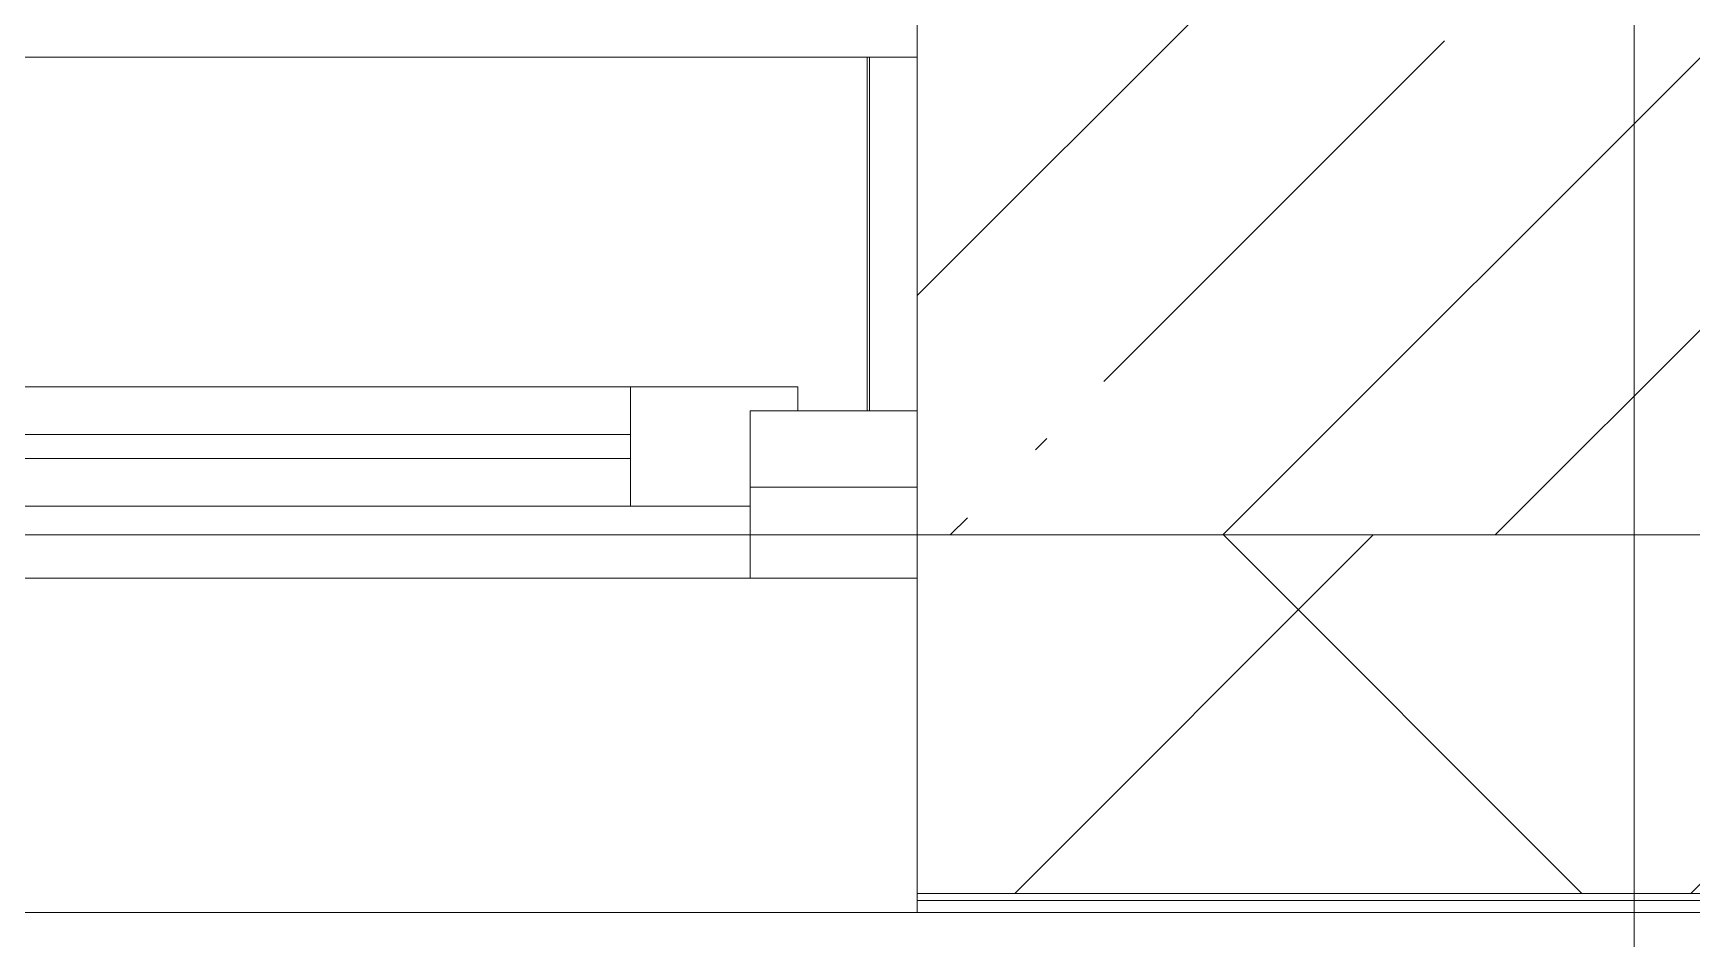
# Model space of a CAD drawing. Header units: millimetres. Extents: x -249154 to 415037, y -45458 to 354837.
# Drawn here: x 32705 to 33399, y 78917 to 79296 of the extents above; entities that cross this region are included whole.
import ezdxf

# ---------------------------------------------------------------- set-up
doc = ezdxf.new("R2010")
doc.units = ezdxf.units.MM
for name, color, linetype, lineweight in [('A-GLAZ', 7, 'Continuous', 9), ('A-GLAZ-1', 7, 'Continuous', 5), ('A-WALL', 7, 'Continuous', 5), ('I-WALL', 7, 'Continuous', 5), ('S-COLS', 7, 'Continuous', 9), ('S-COLS-1', 7, 'Continuous', 5), ('Оси', 7, 'Continuous', 9)]:
    doc.layers.add(name, color=color, linetype=linetype, lineweight=lineweight)
doc.layers.add('A-WALL-1', color=9, linetype='Continuous', lineweight=5, true_color=0x808080)
doc.layers.add('A-WALL-FNSH-1', color=9, linetype='Continuous', lineweight=5, true_color=0x808080)

# ---------------------------------------------------------------- blocks, each defined once
blk = doc.blocks.new('BSC_Колонна _Прямоугольная - 600х600-V40-Объем проектирования 1 этажа')
at = {"layer": 'S-COLS-1'}
h = blk.add_hatch(dxfattribs=at)
h.set_pattern_fill('FP_66', color=256, style=0, pattern_type=2)
h.set_pattern_definition([(45, (-33310, -200), (-114.04925, 114.04925), []), (45, (-33195.95, -200), (-114.04925, 114.04925), [201.613, -40.323, 6.706, -33.617])])
h.paths.add_polyline_path([(300, -300), (300, 300), (-300, 300), (-300, -300)])
for p, q in [((300, 300), (-300, 300)), ((-300, 300), (-300, -300)), ((300, -300), (300, 300)), ((-300, -300), (300, -300))]:
    blk.add_line(p, q, dxfattribs=at)
blk = doc.blocks.new('120_Окно_СКБ_2Ст - 120_Окно_СКБ_2Ст 2800х2500_створка_-22445922-Объем проектирования 1 этажа')
at = {"layer": 'A-GLAZ'}
for p, q in [((-1400, -127), (-1400, -57)), ((-1400, -57), (-1330, -57)), ((-1330, -57), (-1330, -127)), ((500, -87), (-1330, -87)), ((-1330, -87), (-1330, -127)), ((-1280, -137), (-1280, -87)), ((-1330, -127), (-1400, -127)), ((-1330, -127), (-1350, -127)), ((-1350, -127), (-1350, -137)), ((-1350, -137), (520, -137)), ((520, -137), (-1350, -137))]:
    blk.add_line(p, q, dxfattribs=at)
at = {"layer": 'A-GLAZ-1'}
for p, q in [((1400, -57), (-1400, -57)), ((-1280, -107), (450, -107)), ((450, -117), (-1280, -117)), ((-1380, -127), (-1350, -127))]:
    blk.add_line(p, q, dxfattribs=at)
blk = doc.blocks.new('1floor')
at = {"layer": 'A-WALL'}
h = blk.add_hatch(dxfattribs=at)
h.set_pattern_fill('FP_24', color=256, style=0, pattern_type=2)
h.set_pattern_definition([(45, (0, 0), (-141.42136, 141.42136), []), (135, (0, 0), (-141.42136, -141.42136), [])])
h.paths.add_polyline_path([(75692.06, -250), (75700, -250), (75700, -100), (73980, -100), (73980, -250), (75480, -250)])
h.paths.add_polyline_path([(70660, -250), (70660, -100), (67060, -100), (67060, -250), (69821.35, -250)])
h.paths.add_polyline_path([(72236.07, -250), (72280, -250), (72280, -100), (71560, -101.79), (71560, -250), (72080, -250)])
h.paths.add_polyline_path([(65160, -250), (66160, -250), (66160, -100), (65160, -100), (65160, -118)])
h.paths.add_polyline_path([(63710, -250), (64260, -250), (64260, -100), (63710, -100), (63710, -121.31)])
h.paths.add_polyline_path([(60910, -250), (61610, -250), (61610, -100), (60910, -100), (60910, -128.27)])
h.paths.add_polyline_path([(60010, -250), (60010, -100), (59260, -100), (59260, -250)])
h.paths.add_polyline_path([(57160, -250), (57160, -100), (56410, -100), (56410, -250)])
h.paths.add_polyline_path([(53310, -250), (53310, -100), (51871.54, -100), (51871.54, -250)])
h.paths.add_polyline_path([(49771.54, -250), (49771.54, -100), (49060, -100), (49060, -250), (49190.71, -250)])
h.paths.add_polyline_path([(48160, -250), (48160, -100), (47410, -100), (47410, -250)])
h.paths.add_polyline_path([(44310, -250), (44310, -100), (42737.54, -100), (42737.54, -250)])
h.paths.add_polyline_path([(38875.4, -250), (39040, -250), (39040, -100), (37990, -100), (37990, -250)])
h.paths.add_polyline_path([(40637.54, -250), (40637.54, -100), (39940, -100), (39940, -250)])
h.paths.add_polyline_path([(36812.33, -250), (37090, -250), (37090, -100), (35970, -100), (35970, -250)])
h.paths.add_polyline_path([(33870, -250), (33870, -100), (33010, -100), (33010, -250)])
h.paths.add_polyline_path([(30210, -250), (30210, -100), (29209.74, -100), (29209.74, -250)])
h.paths.add_polyline_path([(28309.74, -250), (28309.74, -100), (27310, -100), (27310, -250)])
h.paths.add_polyline_path([(26410, -250), (26410, -100), (25435, -100), (25435, -250)])
h.paths.add_polyline_path([(22635, -250), (22635, -100), (21610, -100), (21610, -250)])
h.paths.add_polyline_path([(19360, -250), (20710, -250), (20710, -100), (19360, -100), (19360, -231.59)])
h.paths.add_polyline_path([(17260, -250), (17260, -100), (16510, -100), (16510, -250)])
h.paths.add_polyline_path([(14860, -250), (15610, -250), (15610, -100), (14860, -100), (14860, -242.78)])
h.paths.add_polyline_path([(12055.57, -250), (12760, -248), (12760, -100), (12010, -100), (12010, -250)])
h.paths.add_polyline_path([(7929.44, -250), (8259.74, -250), (8259.74, -100), (6830, -100), (6830, -250), (7660, -250)])
h.paths.add_polyline_path([(9159.74, -250), (9910, -250), (9910, -100), (9159.74, -100), (9159.74, -118)])
h.paths.add_polyline_path([(110, -250), (3730, -250), (3730, -100), (-260, -100), (-260, -250), (-110, -250)])
for p, q in [((29809.74, -100), (33010, -100)), ((33010, -250), (33870, -250)), ((33010, -253), (33870, -253)), ((33010, -258), (30210, -258))]:
    blk.add_line(p, q, dxfattribs=at)
at = {"layer": 'A-WALL-1'}
for p, q in [((32990, 100), (32990, -48)), ((33010, 100), (32990, 100)), ((32990, -48), (33010, -48)), ((33010, -100), (33010, -250))]:
    blk.add_line(p, q, dxfattribs=at)
at = {"layer": 'A-WALL-FNSH-1'}
for p, q in [((32989, 100), (32989, -48)), ((32990, 100), (32989, 100)), ((32989, -48), (32990, -48)), ((33010, -250), (33010, -258)), ((33010, -258), (33870, -258))]:
    blk.add_line(p, q, dxfattribs=at)
at = {"layer": 'I-WALL'}
for p, q in [((32989, 100), (30231, 100)), ((33010, -80), (32940, -80))]:
    blk.add_line(p, q, dxfattribs=at)
at = {"layer": 'Оси'}
blk.add_line((33310, -1906.26), (33310, 3093.74), dxfattribs=at)
at = {"layer": 'A-GLAZ', "color": 3, "rotation": 180}
blk.add_blockref('120_Окно_СКБ_2Ст - 120_Окно_СКБ_2Ст 2800х2500_створка_-22445922-Объем проектирования 1 этажа', (31610, -175), dxfattribs=at)
at = {"layer": 'S-COLS'}
blk.add_blockref('BSC_Колонна _Прямоугольная - 600х600-V40-Объем проектирования 1 этажа', (33310, 200), dxfattribs=at)

msp = doc.modelspace()

# ---------------------------------------------------------------- block references
msp.add_blockref('1floor', (64.7, 79186.05))

doc.saveas('drawing.dxf')
